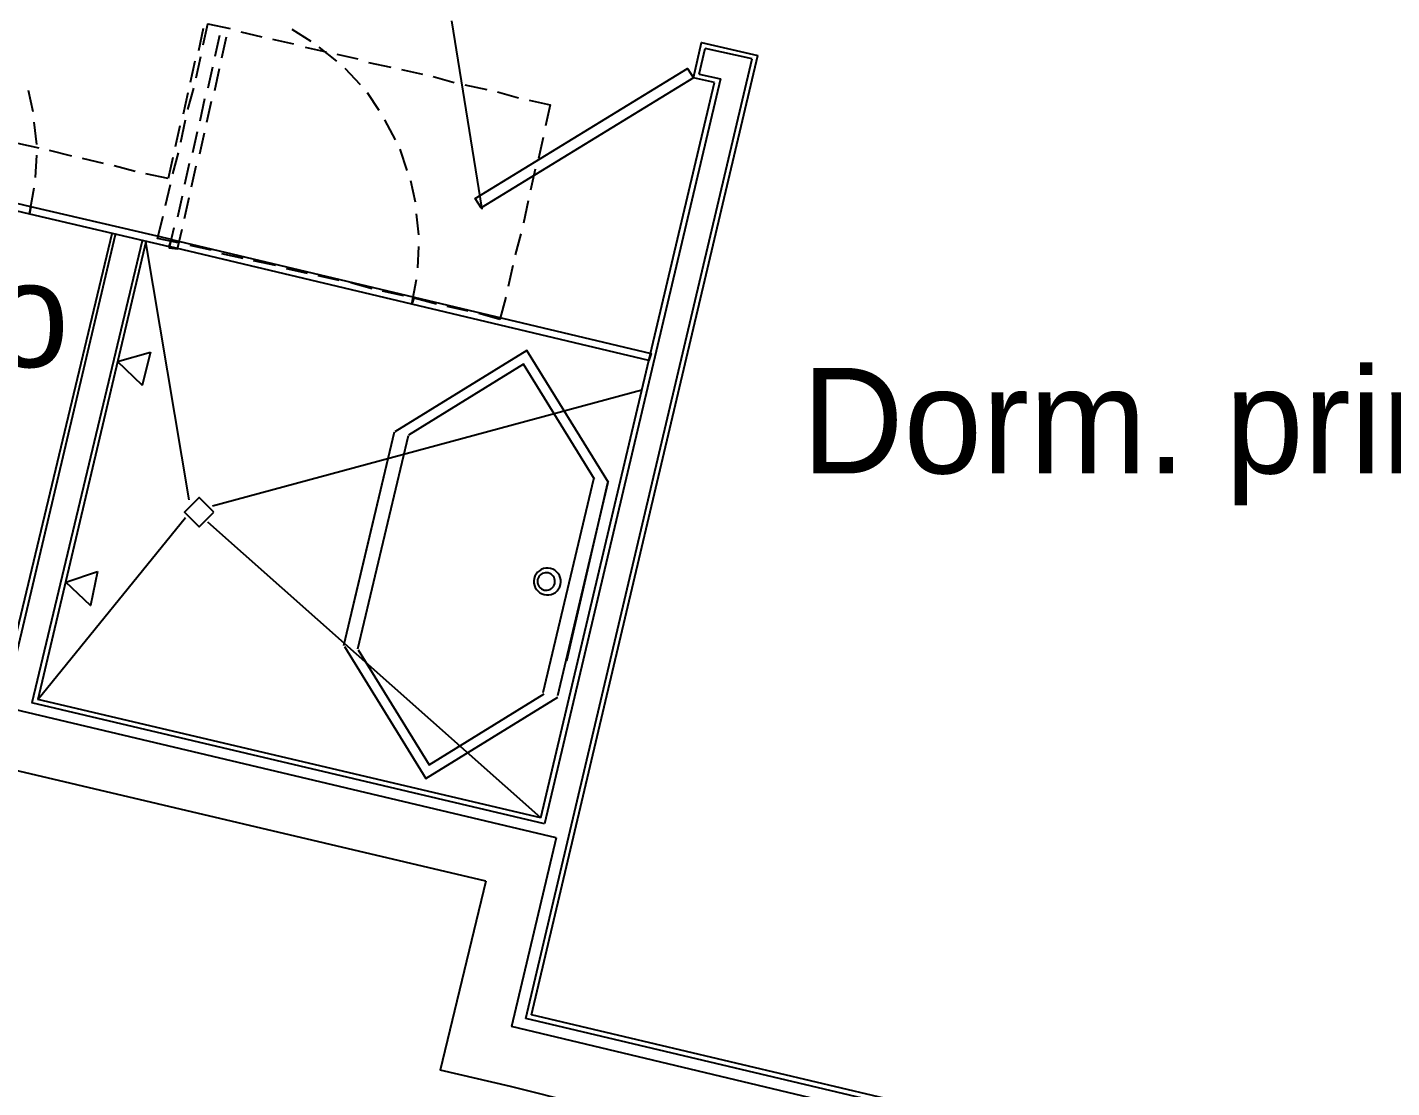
# Model space of a CAD drawing. Header units: feet. Extents: x -84 to 198, y -22 to 181.
# Drawn here: x 49.4 to 64.91, y 14.78 to 26.83 of the extents above; entities that cross this region are included whole.
import ezdxf
from ezdxf.enums import TextEntityAlignment as Align

# ---------------------------------------------------------------- set-up
doc = ezdxf.new("R2010")
doc.units = ezdxf.units.FT
for name, color, linetype in [('A-LINEA', 7, 'CONTINUOUS'), ('A-LINEA-FINA', 9, 'CONTINUOUS'), ('A-NOMBRE-ESPACIO', 2, 'CONTINUOUS')]:
    doc.layers.add(name, color=color, linetype=linetype)

msp = doc.modelspace()

# ---------------------------------------------------------------- linework, layer by layer
at = {"layer": 'A-LINEA'}
for p, q in [((54.2228, 26.9034), (54.5691, 24.7627)), ((51.4, 26.8178), (51.3467, 26.5644)), ((51.5867, 26.7378), (51.5333, 26.4978)), ((51.6133, 26.4844), (51.6667, 26.7244)), ((51.8267, 26.7778), (52.0667, 26.7244)), ((52.1867, 26.6978), (52.4267, 26.6444)), ((52.6267, 26.6711), (52.4133, 26.8044)), ((52.56, 26.6044), (52.8, 26.5511)), ((52.92, 26.4444), (52.72, 26.6044)), ((57.04, 26.2978), (57.1067, 26.5911)), ((57.64, 26.4711), (57.1067, 26.5911)), ((51.3067, 26.4444), (51.2533, 26.2044)), ((51.32, 26.2578), (51.3733, 26.4978)), ((51.5067, 26.3778), (51.4533, 26.1378)), ((52.92, 26.5244), (53.16, 26.4711)), ((53.28, 26.4311), (53.5333, 26.3778)), ((55.0667, 15.5644), (57.64, 26.4711)), ((55.1333, 15.6044), (57.7067, 26.5111)), ((51.5333, 26.1111), (51.5867, 26.3644)), ((53.1867, 26.1778), (53.0133, 26.3644)), ((53.6533, 26.3511), (53.8933, 26.2978)), ((54.0133, 26.2711), (54.2533, 26.2044)), ((57.28, 26.2444), (55.28, 17.7778)), ((57.2133, 26.2044), (56.9733, 26.2578)), ((57.04, 26.2978), (57.28, 26.2444)), ((49.4667, 25.8711), (49.4133, 26.1111)), ((51.2267, 26.0844), (51.1733, 25.8444)), ((51.2267, 25.8978), (51.2933, 26.1378)), ((53.4, 25.8844), (53.2667, 26.0844)), ((54.3733, 26.1778), (54.6267, 26.1244)), ((54.7467, 26.0978), (54.9867, 26.0311)), ((55.24, 17.8444), (57.2133, 26.2044)), ((51.4133, 26.0178), (51.36, 25.7644)), ((51.44, 25.7511), (51.4933, 25.9911)), ((51.1467, 25.5244), (51.2, 25.7778)), ((53.5867, 25.5511), (53.4667, 25.7778)), ((49.5067, 25.4978), (49.48, 25.7511)), ((51.1333, 25.7111), (51.08, 25.4711)), ((51.3333, 25.6444), (51.28, 25.4044)), ((51.36, 25.3911), (51.4133, 25.6311)), ((49.5333, 25.4578), (49.2933, 25.5111)), ((53.72, 25.2044), (53.64, 25.4444)), ((55.2667, 25.5778), (55.2133, 25.3378)), ((49.4933, 25.1244), (49.5067, 25.3778)), ((49.9067, 25.3644), (49.6533, 25.4311)), ((50.2667, 25.2844), (50.0267, 25.3378)), ((51.0533, 25.3511), (51, 25.1111)), ((51.0533, 25.1644), (51.12, 25.4044)), ((50.6267, 25.1911), (50.3867, 25.2578)), ((51, 25.1111), (50.7467, 25.1644)), ((51.24, 25.2844), (51.1867, 25.0444)), ((51.2667, 25.0178), (51.32, 25.2578)), ((55.1733, 25.2178), (55.12, 24.9778)), ((49.4267, 24.7111), (49.48, 25.0044)), ((50.9733, 24.8044), (51.0267, 25.0444)), ((53.8133, 24.8444), (53.76, 25.0844)), ((51.16, 24.9111), (51.1067, 24.6711)), ((51.1867, 24.6578), (51.24, 24.8978)), ((55.0933, 24.8578), (55.04, 24.6044)), ((53.8533, 24.4711), (53.8267, 24.7111)), ((50.36, 24.4844), (49.12, 19.2844)), ((50.4, 24.4711), (49.16, 19.2178)), ((50.7067, 24.4044), (49.4533, 19.1511)), ((50.7467, 24.3911), (49.52, 19.1911)), ((51.24, 21.4578), (50.7467, 24.3911)), ((50.9867, 24.3778), (50.9867, 24.3778)), ((50.9867, 24.3778), (50.9867, 24.3778)), ((51.0667, 24.3644), (51.0667, 24.3644)), ((55.0133, 24.4844), (54.9467, 24.2444)), ((51.4933, 24.2978), (51.2533, 24.3511)), ((51.8533, 24.2044), (51.6133, 24.2578)), ((53.84, 24.0978), (53.8533, 24.3378)), ((52.2267, 24.1244), (51.9733, 24.1778)), ((52.5867, 24.0311), (52.3467, 24.0844)), ((54.92, 24.1244), (54.8667, 23.8844)), ((52.9467, 23.9511), (52.7067, 24.0044)), ((53.32, 23.8578), (53.08, 23.9244)), ((53.7733, 23.6844), (53.8267, 23.9644)), ((53.68, 23.7778), (53.44, 23.8311)), ((54.0533, 23.6844), (53.8, 23.7511)), ((54.84, 23.7644), (54.7733, 23.5111)), ((53.8267, 23.7111), (53.8267, 23.7111)), ((53.8267, 23.7111), (53.8267, 23.7111)), ((54.4133, 23.6044), (54.1733, 23.6578)), ((54.7733, 23.5111), (54.5333, 23.5778)), ((51.5067, 21.3911), (56.3867, 22.7111)), ((53, 19.8044), (53.5733, 22.2311)), ((53.0933, 20.2044), (53.5733, 22.2311)), ((53.16, 19.7644), (53.7333, 22.1911)), ((55.2667, 19.2711), (55.84, 21.6978)), ((49.52, 19.1911), (51.2, 21.2578)), ((55.24, 17.8444), (51.4533, 21.2044)), ((55.2019, 20.6364), (55.1853, 20.6155)), ((55.2219, 20.6542), (55.2019, 20.6364)), ((55.2446, 20.6682), (55.2219, 20.6542)), ((55.2695, 20.678), (55.2446, 20.6682)), ((55.2957, 20.6834), (55.2695, 20.678)), ((55.3224, 20.6842), (55.2957, 20.6834)), ((55.3488, 20.6803), (55.3224, 20.6842)), ((55.3742, 20.6719), (55.3488, 20.6803)), ((55.3977, 20.6591), (55.3742, 20.6719)), ((55.4186, 20.6426), (55.3977, 20.6591)), ((55.4364, 20.6226), (55.4186, 20.6426)), ((55.1642, 20.5666), (55.1603, 20.5402)), ((55.1603, 20.5402), (55.161, 20.5134)), ((55.161, 20.5134), (55.1664, 20.4873)), ((55.1726, 20.592), (55.1642, 20.5666)), ((55.1664, 20.4873), (55.1763, 20.4624)), ((55.1853, 20.6155), (55.1726, 20.592)), ((55.2027, 20.5543), (55.2002, 20.537)), ((55.2002, 20.537), (55.2007, 20.5196)), ((55.2007, 20.5196), (55.2042, 20.5025)), ((55.2082, 20.5708), (55.2027, 20.5543)), ((55.2042, 20.5025), (55.2106, 20.4863)), ((55.2165, 20.5861), (55.2082, 20.5708)), ((55.2106, 20.4863), (55.2197, 20.4715)), ((55.2273, 20.5998), (55.2165, 20.5861)), ((55.2404, 20.6114), (55.2273, 20.5998)), ((55.2552, 20.6205), (55.2404, 20.6114)), ((55.2714, 20.6269), (55.2552, 20.6205)), ((55.2885, 20.6304), (55.2714, 20.6269)), ((55.3059, 20.6309), (55.2885, 20.6304)), ((55.3231, 20.6284), (55.3059, 20.6309)), ((55.3397, 20.6229), (55.3231, 20.6284)), ((55.355, 20.6146), (55.3397, 20.6229)), ((55.3687, 20.6038), (55.355, 20.6146)), ((55.3803, 20.5908), (55.3687, 20.6038)), ((55.3894, 20.5759), (55.3803, 20.5908)), ((55.3835, 20.4761), (55.3918, 20.4914)), ((55.3958, 20.5597), (55.3894, 20.5759)), ((55.3918, 20.4914), (55.3973, 20.508)), ((55.3993, 20.5426), (55.3958, 20.5597)), ((55.3973, 20.508), (55.3998, 20.5252)), ((55.3998, 20.5252), (55.3993, 20.5426)), ((55.4504, 20.5998), (55.4364, 20.6226)), ((55.4603, 20.575), (55.4504, 20.5998)), ((55.4541, 20.4703), (55.4625, 20.4956)), ((55.4656, 20.5488), (55.4603, 20.575)), ((55.4625, 20.4956), (55.4664, 20.5221)), ((55.4664, 20.5221), (55.4656, 20.5488)), ((55.4133, 17.6178), (43.7067, 20.3911)), ((55.1763, 20.4624), (55.1903, 20.4397)), ((55.1903, 20.4397), (55.208, 20.4197)), ((55.208, 20.4197), (55.229, 20.4031)), ((55.2197, 20.4715), (55.2313, 20.4584)), ((55.229, 20.4031), (55.2525, 20.3904)), ((55.2313, 20.4584), (55.245, 20.4476)), ((55.245, 20.4476), (55.2603, 20.4393)), ((55.2525, 20.3904), (55.2778, 20.3819)), ((55.2603, 20.4393), (55.2769, 20.4338)), ((55.2769, 20.4338), (55.2941, 20.4313)), ((55.2778, 20.3819), (55.3043, 20.378)), ((55.2941, 20.4313), (55.3115, 20.4318)), ((55.3043, 20.378), (55.331, 20.3788)), ((55.3115, 20.4318), (55.3286, 20.4353)), ((55.3286, 20.4353), (55.3448, 20.4417)), ((55.331, 20.3788), (55.3572, 20.3842)), ((55.3448, 20.4417), (55.3596, 20.4508)), ((55.3572, 20.3842), (55.382, 20.394)), ((55.3596, 20.4508), (55.3727, 20.4624)), ((55.3727, 20.4624), (55.3835, 20.4761)), ((55.382, 20.394), (55.4048, 20.408)), ((55.4048, 20.408), (55.4248, 20.4258)), ((55.4248, 20.4258), (55.4414, 20.4467)), ((55.4414, 20.4467), (55.4541, 20.4703)), ((54.6133, 17.1244), (42.9067, 19.8844)), ((55.28, 17.7778), (49.4533, 19.1511)), ((55.24, 17.8444), (49.52, 19.1911)), ((55.4133, 17.6178), (54.9067, 15.4711)), ((54.6133, 17.1244), (54.0933, 14.9778)), ((60.76, 14.2178), (55.0667, 15.5644)), ((60.7333, 14.0844), (54.9067, 15.4711))]:
    msp.add_line(p, q, dxfattribs=at)
for points in [[(51.4, 26.6311), (51.4533, 26.8711), (51.7067, 26.8178)], [(56.9733, 26.2578), (57.0667, 26.6578), (57.7067, 26.5111)], [(56.9733, 26.2578), (54.56, 24.7778), (54.4933, 24.8844), (56.9067, 26.3644), (56.9733, 26.2578)], [(55.1067, 26.0044), (55.3467, 25.9511), (55.2933, 25.7111)], [(46.6667, 25.3644), (49.4267, 24.7111), (49.44, 24.7911), (46.68, 25.4444), (46.6667, 25.3644)], [(49.4267, 24.7111), (51.0133, 24.3378), (51.04, 24.4178), (49.44, 24.7911), (49.4267, 24.7111)], [(49.4667, 24.7378), (49.4667, 24.7378), (49.4667, 24.7378)], [(51.1333, 24.3778), (50.88, 24.4311), (50.9467, 24.6844)], [(51.0667, 24.5511), (51.0133, 24.3244), (51.1067, 24.3111), (51.16, 24.5378)], [(51.04, 24.4178), (53.8, 23.7644), (53.7733, 23.6844), (51.0133, 24.3378), (51.04, 24.4178)], [(53.7467, 23.7378), (53.7467, 23.7378), (53.7467, 23.7378)], [(56.4667, 23.0444), (53.7733, 23.6844), (53.8, 23.7644), (56.4933, 23.1244), (56.4667, 23.0444)], [(56.0065, 21.6574), (55.0803, 23.1576), (53.5802, 22.2315)], [(55.8508, 21.6943), (55.0435, 23.0019), (53.7359, 22.1946)], [(56.44, 23.0978), (56.44, 23.0978), (56.44, 23.0978)], [(55.5333, 19.6311), (56, 21.6578), (55.4267, 19.2311)], [(51.52, 21.3178), (51.3533, 21.4844), (51.1867, 21.3178), (51.3533, 21.1511), (51.52, 21.3178)], [(53.0068, 19.7915), (53.933, 18.2913), (55.4332, 19.2174)], [(53.1625, 19.7546), (53.9698, 18.447), (55.2775, 19.2543)], [(70.7867, 18.2311), (69.1733, 11.4044), (68.08, 11.6711), (67, 11.9244), (65.9467, 12.1644), (64.92, 12.4178), (63.9067, 12.6578), (62.9067, 12.8844), (61.9333, 13.1244), (60.9867, 13.3378), (60.0533, 13.5644), (59.1467, 13.7778), (58.2533, 13.9911), (57.3867, 14.1911), (56.5333, 14.3911), (55.6933, 14.5911), (54.8933, 14.7911), (54.0933, 14.9778)], [(60.7733, 14.2578), (60.7733, 14.2711), (55.1333, 15.6044)]]:
    msp.add_lwpolyline(points, dxfattribs=at)
at = {"layer": 'A-LINEA-FINA'}
for points in [[(50.8, 23.1378), (50.7067, 22.7644), (50.4267, 23.0311), (50.8, 23.1378), (50.8, 23.1378)], [(50.2, 20.6444), (50.12, 20.2578), (49.84, 20.5244), (50.2, 20.6444), (50.2, 20.6444)]]:
    msp.add_lwpolyline(points, dxfattribs=at)

# ---------------------------------------------------------------- texts
at = {"layer": 'A-NOMBRE-ESPACIO'}
for s, p in [('Baño', (48, 22.9689)), ('Dorm. principal', (63.6, 21.76))]:
    msp.add_text(s, height=1.2, dxfattribs=at).set_placement(p, align=Align.CENTER)

doc.saveas('drawing.dxf')
